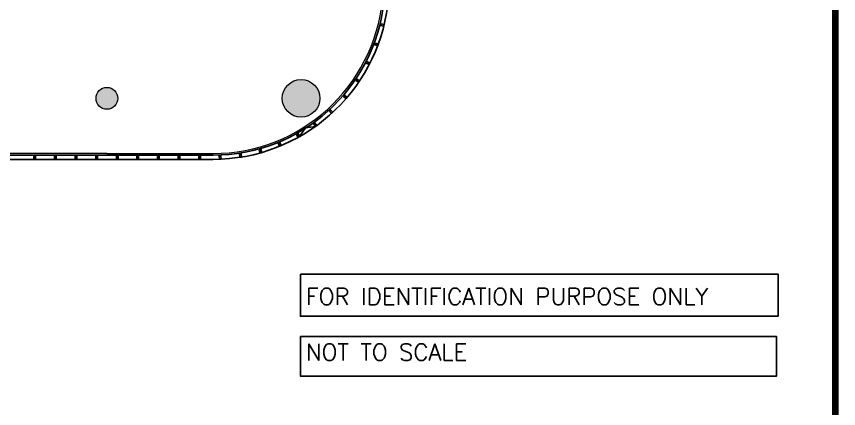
# Model space of a CAD drawing. Header units: millimetres. Extents: x 285006 to 3037698, y -2820855 to 192241.
# Drawn here: x 322630 to 371736, y 129504 to 152907 of the extents above; entities that cross this region are included whole.
import ezdxf

# ---------------------------------------------------------------- set-up
doc = ezdxf.new("R2010")
doc.units = ezdxf.units.MM
for name, color, linetype, lineweight in [('01-Dimension', 7, 'Continuous', 5), ('01-Title', 7, 'Continuous', 15), ('01-Wall Hatch', 9, 'Continuous', 5), ('AST-A2', 7, 'Continuous', 5), ('WINDOW-1500$0$AFL-A1', 7, 'Continuous', 5)]:
    doc.layers.add(name, color=color, linetype=linetype, lineweight=lineweight)
doc.styles.add('ROMANS', font='romans', dxfattribs={"height": 2.5})

msp = doc.modelspace()

# ---------------------------------------------------------------- hatches: boundary and pattern name
at = {"layer": '01-Wall Hatch'}
h = msp.add_hatch(color=256, dxfattribs=at)
h.paths.add_polyline_path([(306303.1, 156660.2, 1), (307803.1, 156660.2, 1)])
h.paths.add_polyline_path([(317558.1, 148020.2, 1), (315308.1, 148020.2, 1)])
h.paths.add_polyline_path([(328683.1, 148020.2, 1), (327383.1, 148020.2, 1)])
h.paths.add_polyline_path([(302733.1, 161510.2, 1), (304233.1, 161510.2, 1)])
h.paths.add_polyline_path([(321033.4, 160187.3), (321397.7, 160187.3), (321397.7, 160457.3), (321033.4, 160457.3)], flags=9)
h.paths.add_polyline_path([(332145.8, 162006.4), (332348.2, 162006.4), (332348.2, 162156.4), (332145.8, 162156.4)], flags=9)
h.paths.add_polyline_path([(333407.2, 159865.6), (333609.6, 159865.6), (333609.6, 160015.6), (333407.2, 160015.6)], flags=9)
h.paths.add_polyline_path([(326472.1, 176485.1), (328861.3, 176485.1), (328861.3, 177160.1), (326472.1, 177160.1)], flags=9)
h.paths.add_polyline_path([(321099.4, 168710.4), (321618.5, 168710.4), (321618.5, 169010.4), (321099.4, 169010.4)], flags=9)
h.paths.add_polyline_path([(319960.5, 167714.5), (320479.6, 167714.5), (320479.6, 168014.5), (319960.5, 168014.5)], flags=9)
h.paths.add_polyline_path([(315340.8, 166770.6), (315859.9, 166770.6), (315859.9, 167070.6), (315340.8, 167070.6)], flags=9)
h.paths.add_polyline_path([(326472.1, 152472.1), (328861.3, 152472.1), (328861.3, 153147.1), (326472.1, 153147.1)], flags=9)
h = msp.add_hatch(color=256, dxfattribs=at)
h.paths.add_polyline_path([(340758.1, 148020.2, 1), (338508.1, 148020.2, 1)])
h.paths.add_polyline_path([(349763.1, 156660.2, 1), (348263.1, 156660.2, 1)])
h.paths.add_polyline_path([(351833.1, 161510.2, 1), (353333.1, 161510.2, 1)])
h.paths.add_polyline_path([(353333.1, 167650.2, 1), (351833.1, 167650.2, 1)])

# ---------------------------------------------------------------- linework, layer by layer
for p, q in [((340352.5, 146549.8), (340498.1, 146346.6)), ((339423.5, 145956.9), (339546.5, 145739.3)), ((321694.8, 144628.2), (334371.1, 144628.2)), ((321694.8, 144378.2), (334371.1, 144378.2))]:
    msp.add_line(p, q)
for points in [[(344572.6, 152329.1), (344378.4, 152377.1, 0.0024225), (344402.3, 152474.2), (344596.5, 152426.2, -0.0023764)], [(344202.7, 151155.4), (344015.5, 151225.6, 0.0024225), (344050.6, 151319.2), (344237.9, 151249, -0.0023764)], [(343744.2, 150121.7, -0.0023764), (343698.4, 150032.8), (343520.6, 150124.4, 0.0024225), (343566.4, 150213.3)], [(343122.2, 149059.7, -0.0023764), (343066.3, 148976.8), (342900.5, 149088.6, 0.0024225), (342956.4, 149171.5)], [(342380.5, 148077.7, -0.0023764), (342315.3, 148001.9), (342163.7, 148132.3, 0.0024225), (342228.9, 148208.1)], [(341529.2, 147189, -0.0023764), (341455.6, 147121.3), (341320.2, 147268.5, 0.0024225), (341393.8, 147336.2)], [(341529.2, 147189, -0.0023764), (341455.6, 147121.3), (341320.2, 147268.5, 0.0024225), (341393.8, 147336.2)], [(340579.9, 146405.8, -0.0023764), (340498.9, 146347.2), (340381.6, 146509.2, 0.0024225), (340462.6, 146567.8)], [(340579.9, 146405.8, -0.0023764), (340498.9, 146347.2), (340381.6, 146509.2, 0.0024225), (340462.6, 146567.8)], [(339545.6, 145738.8, -0.0023764), (339458.3, 145690), (339360.8, 145864.6, 0.0024225), (339448.1, 145913.4)], [(339545.7, 145738.8, -0.0023764), (339458.4, 145690), (339360.8, 145864.6, 0.0024225), (339448.1, 145913.4)], [(338440.6, 145197.2, -0.0023764), (338348.2, 145158.9), (338271.7, 145343.7, 0.0024225), (338364.1, 145382)], [(338440.6, 145197.2, -0.0023764), (338348.2, 145158.9), (338271.7, 145343.7, 0.0024225), (338364.1, 145382)], [(337279.8, 144788.3, -0.0023764), (337183.6, 144761.1), (337129.2, 144953.6, 0.0024225), (337225.4, 144980.8)], [(334855.3, 144389.3, -0.0023764), (334755.4, 144385.2), (334747.1, 144585, 0.0024225), (334847, 144589.2)], [(336079.2, 144517.8, -0.0023764), (335980.5, 144502), (335949, 144699.5, 0.0024225), (336047.7, 144715.3)]]:
    msp.add_lwpolyline(points, format="xyb", close=True)
msp.add_lwpolyline([(340498.1, 146346.6), (339888, 146253.4), (339546.5, 145739.3)])
for points in [[(323773.1, 144378.2), (323673.1, 144378.2), (323673.1, 144578.2), (323773.1, 144578.2)], [(325004.5, 144378.2), (324904.5, 144378.2), (324904.5, 144578.2), (325004.5, 144578.2)], [(326235.9, 144378.2), (326135.9, 144378.2), (326135.9, 144578.2), (326235.9, 144578.2)], [(327467.2, 144378.2), (327367.2, 144378.2), (327367.2, 144578.2), (327467.2, 144578.2)], [(328698.6, 144378.2), (328598.6, 144378.2), (328598.6, 144578.2), (328698.6, 144578.2)], [(329930, 144378.2), (329830, 144378.2), (329830, 144578.2), (329930, 144578.2)], [(331161.4, 144378.2), (331061.4, 144378.2), (331061.4, 144578.2), (331161.4, 144578.2)], [(332392.7, 144378.2), (332292.7, 144378.2), (332292.7, 144578.2), (332392.7, 144578.2)], [(333624.1, 144378.2), (333524.1, 144378.2), (333524.1, 144578.2), (333624.1, 144578.2)], [(333624.1, 144378.2), (333524.1, 144378.2), (333524.1, 144578.2), (333624.1, 144578.2)], [(339589.7, 137518.5), (368122.1, 137518.5), (368122.1, 135017.4), (339589.7, 135017.4)], [(339589.7, 133802.5), (368033.8, 133802.5), (368033.8, 131444.4), (339589.7, 131444.4)]]:
    msp.add_lwpolyline(points, close=True)
for radius, start, end in [(10270, 269.99998, 353.91878), (10520, 270, 352.84395)]:
    msp.add_arc((334371.1, 154898.2), radius, start, end)
at = {"layer": '01-Dimension', "const_width": 400}
msp.add_lwpolyline([(285205.8, 192041.1), (371535.9, 192041.1), (371535.9, 126367.5), (285205.8, 126367.5)], close=True, dxfattribs=at)
at = {"layer": 'AST-A2'}
for centre, radius in [((339633.1, 148020.2), 1125), ((328033.1, 148020.2), 650)]:
    msp.add_circle(centre, radius, dxfattribs=at)
at = {"layer": 'WINDOW-1500$0$AFL-A1'}
for points in [[(328033.1, 144728.2), (321695.1, 144728.2, -0.3857069), (311574.2, 153900.1, -0.8919594), (311574.2, 175260.3, -0.3857069), (321695.1, 184432.2), (328033.1, 184432.2)], [(328033.1, 144728.2), (334371.1, 144728.2, 0.3857069), (344492, 153900.1, 0.8919594), (344492, 175260.3, 0.3857069), (334371.1, 184432.2), (328033.1, 184432.2)]]:
    msp.add_lwpolyline(points, format="xyb", dxfattribs=at)

# ---------------------------------------------------------------- texts
at = {"layer": '01-Title', "style": 'ROMANS'}
for s, p in [('FOR IDENTIFICATION PURPOSE ONLY', (339913.7, 135691.3)), ('NOT TO SCALE', (339913.7, 132372.4))]:
    msp.add_text(s, height=1000, dxfattribs=at).set_placement(p)

doc.saveas('drawing.dxf')
